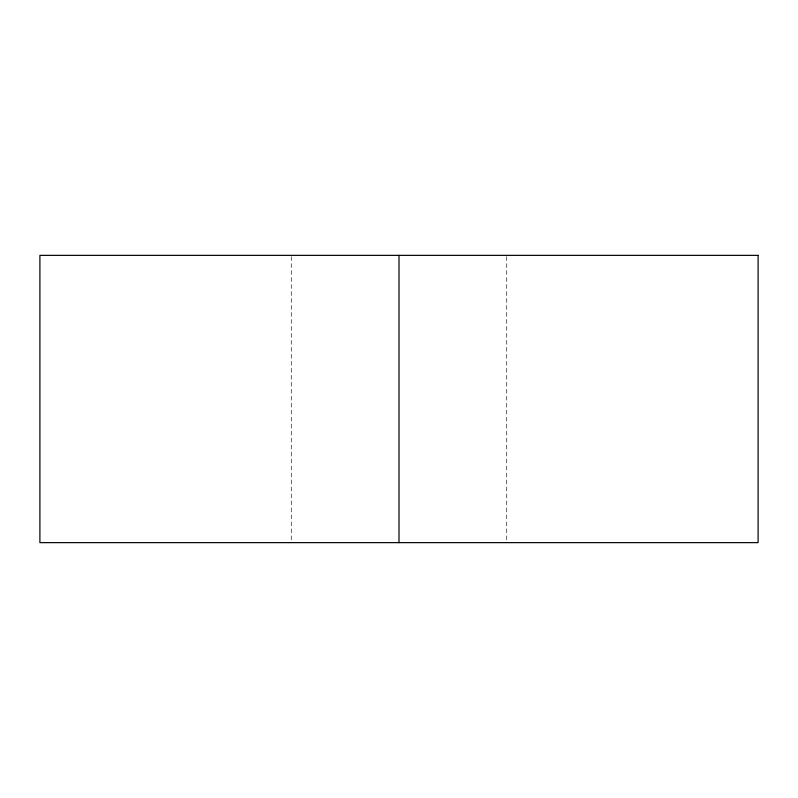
<?xml version="1.0" encoding="UTF-8"?>
<svg xmlns="http://www.w3.org/2000/svg" width="798" height="798" viewBox="0 0 798 798"><rect width="100%" height="100%" fill="white"/><g stroke="black" fill="none" stroke-linecap="round" stroke-linejoin="round"><path stroke-width="0.6" stroke-dasharray="3.99 2.99" d="M506.73 256.607L506.73 541.393M291.27 256.607L291.27 541.393"/><path stroke-width="1.2" d="M399 255.36L399 542.64M758.1 255.36L39.9 255.36L39.9 542.64L758.1 542.64L758.1 255.36"/></g></svg>
